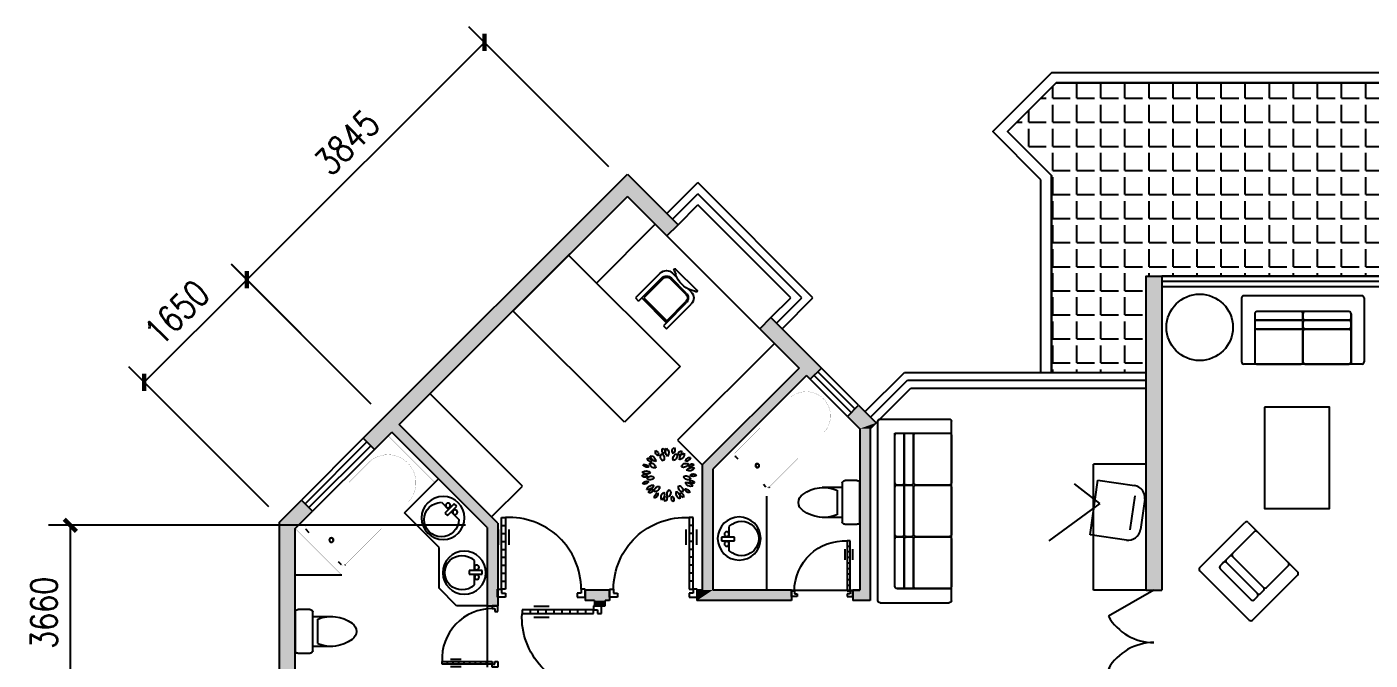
# Model space of a CAD drawing. Header units: millimetres. Extents: x 793 to 38097, y 481 to 18381.
# Drawn here: x 793 to 16139, y 11143 to 18381 of the extents above; entities that cross this region are included whole.
import ezdxf
from ezdxf.enums import TextEntityAlignment as Align

# ---------------------------------------------------------------- set-up
doc = ezdxf.new("R2010")
doc.units = ezdxf.units.MM
for name, color, linetype in [('BL', 7, 'Continuous'), ('DIM', 15, 'Continuous'), ('H', 13, 'Continuous'), ('J', 7, 'Continuous'), ('OA_FURNITURE', 7, 'Continuous'), ('PUB_H', 13, 'Continuous'), ('TOILET', 7, 'Continuous'), ('W', 2, 'Continuous'), ('WALL', 4, 'Continuous'), ('WC', 10, 'Continuous'), ('WINDOW_TEXT', 7, 'Continuous')]:
    doc.layers.add(name, color=color, linetype=linetype)
doc.styles.add('CHINA', font='romant', dxfattribs={"width": 0.8, "height": 150, "bigfont": 'fs64f'})
doc.styles.add('DIM_FONT', font='SIMPLEX.shx', dxfattribs={"width": 0.8})
doc.styles.add('SIMPLEX', font='SIMPLEX.SHX')
doc.styles.get("Standard").update_dxf_attribs({"font": 'arial.ttf'})
doc.dimstyles.new('DIMN', dxfattribs={"dimtxt": 300, "dimasz": 1, "dimexe": 250, "dimexo": 300, "dimgap": 150, "dimtad": 1, "dimdec": 0, "dimdsep": 46, "dimtxsty": 'DIM_FONT', "dimblk": '_DIMX', "dimblk1": 'ARCHTICK', "dimblk2": 'ARCHTICK', "dimcen": 0.1, "dimclrt": 7, "dimadec": 0, "dimazin": 0, "dimtfac": 1, "dimtdec": 0, "dimtix": 1, "dimtmove": 2, "dimatfit": 3, "dimldrblk": '_DIMX', "dimfxl": 1, "dimtolj": 1, "dimtzin": 0, "dimarcsym": 0})

# ---------------------------------------------------------------- blocks, each defined once
blk = doc.blocks.new('_ARCHTICK')
at = {"color": 0, "linetype": 'ByBlock', "const_width": 0.15}
blk.add_lwpolyline([(-0.5, -0.5), (0.5, 0.5)], dxfattribs=at)
blk = doc.blocks.new('_DIMX')
at = {"const_width": 50}
blk.add_lwpolyline([(-70, -70), (70, 70)], dxfattribs=at)
blk = doc.blocks.new('M_E4')
for p, q in [((670, -80), (670, -137)), ((670, -86), (670, -97)), ((670, -663), (670, -614))]:
    blk.add_line(p, q)
at = {"const_width": 1.5}
for points in [[(-750, -750), (-750, 0)], [(-750, 0), (750, 0)], [(750, 0), (750, -750)], [(608, -56), (640, -56)], [(670, -90), (670, -656)], [(750, -750), (-750, -750)], [(670, -663), (670, -655)]]:
    blk.add_lwpolyline(points, dxfattribs=at)
for points in [[(-399, -56, 0.930688), (-388, -693, 0.930688)], [(670, -86, 0.414214), (640, -56, 0.414214)], [(670, -90, 0.041784), (670, -85, 0.412615)], [(640, -693, 0.414214), (670, -663, 0.414214)]]:
    blk.add_lwpolyline(points, format="xyb", dxfattribs=at)
at = {"const_width": 1.5, "flags": 128}
for points in [[(-399, -56), (608, -56)], [(-399, -694), (645, -692)]]:
    blk.add_lwpolyline(points, dxfattribs=at)
for radius in [25, 23]:
    blk.add_circle((550, -381), radius)
blk.add_arc((640, -663), 30, 270, 280.176)
at = {"width": 0.8, "flags": 9}
for tag in ['XSIZE', 'YSIZE']:
    blk.add_attdef(tag, (0, 0), '', height=0.5, dxfattribs=at)
blk = doc.blocks.new('*D74')
at = {"layer": 'DEFPOINTS', "color": 0, "transparency": 16777216}
for p in [(1290, 12684), (6106, 12684), (3769, 10684)]:
    blk.add_point(p, dxfattribs=at)
at = {"layer": 'DIM', "color": 0, "lineweight": -2, "transparency": 16777216}
for p, q in [((5806, 12684), (1040, 12684)), ((1290, 10685), (1290, 12683)), ((3469, 10684), (1040, 10684))]:
    blk.add_line(p, q, dxfattribs=at)
for p, rotation in [((1290, 12684), 90), ((1290, 10684), 270)]:
    blk.add_blockref('_DIMX', p, dxfattribs=dict(at, rotation=rotation))
at = {"layer": 'DIM', "color": 7, "transparency": 16777216, "insert": (990, 11684), "char_height": 300, "attachment_point": 5, "rotation": 90, "style": 'DIM_FONT'}
blk.add_mtext('\\A1;3660', dxfattribs=at)
blk = doc.blocks.new('M_B0OPK')
for p, q in [((-0.5, 0.5), (0.5, 0.5)), ((0.5, 0.167), (-0.5, 0.167)), ((0.5, -0.167), (-0.5, -0.167)), ((-0.5, -0.5), (0.5, -0.5))]:
    blk.add_line(p, q)
blk = doc.blocks.new('M_E24TTP')
at = {"layer": 'TOILET', "color": 7}
for p, q in [((-170, 200), (-170, 430)), ((170, 200), (170, 430)), ((-250, 30), (-250, 170)), ((-220, 200), (220, 200)), ((-140, 260), (140, 260)), ((250, 170), (250, 30)), ((220, 0), (-220, 0))]:
    blk.add_line(p, q, dxfattribs=at)
for centre, radius, start, end in [((227, 413), 398, 143.3619, 202.5495), ((0, 590), 110, 33.4509, 146.5491), ((-227, 413), 398, 337.4505, 36.6381), ((-220, 170), 30, 90, 180), ((220, 170), 30, 0, 90), ((-220, 30), 30, 180, 270), ((220, 30), 30, 270, 0)]:
    blk.add_arc(centre, radius, start, end, dxfattribs=at)
at = {"style": 'DIM_FONT', "width": 0.8, "flags": 9}
for tag in ['XSIZE', 'YSIZE']:
    blk.add_attdef(tag, (0, 0), '', height=0.5, dxfattribs=at)
blk = doc.blocks.new('M_E33IEP')
at = {"linetype": 'Continuous'}
for p, q in [((44, -21), (44, 20)), ((44, 20), (194, 20)), ((135, 135), (135, 20)), ((194, 20), (194, -21)), ((194, -21), (44, -21)), ((135, -21), (135, -144))]:
    blk.add_line(p, q, dxfattribs=at)
for centre, radius in [((248, -5), 246), ((106, 56), 26.7), ((105, -55), 26.7)]:
    blk.add_circle(centre, radius, dxfattribs=at)
blk.add_arc((274, -5), 197, 225.2527, 134.7473, dxfattribs=at)
at = {"style": 'DIM_FONT', "width": 0.8, "flags": 9}
for tag in ['XSIZE', 'YSIZE']:
    blk.add_attdef(tag, (0, 0), '', height=0.5, dxfattribs=at)
at = {"linetype": 'Continuous', "style": 'CHINA', "width": 0.8, "flags": 9}
for tag in ['XSIZE', 'YSIZE']:
    blk.add_attdef(tag, (2, -251), '', height=150, dxfattribs=at)
blk = doc.blocks.new('M_C4')
for p, q in [((100, 250), (350, 250)), ((0, -150), (0, 150)), ((363, 169), (84, 169)), ((450, 150), (450, -150)), ((187, -107), (57, -336)), ((187, -107), (547, -475)), ((450, -150), (0, -150))]:
    blk.add_line(p, q)
for centre, start, end in [((100, 150), 90, 180), ((350, 150), 0, 90)]:
    blk.add_arc(centre, 100, start, end)
at = {"flags": 9}
for tag in ['XSIZE', 'YSIZE']:
    blk.add_attdef(tag, (0, 0), '', height=0.5, dxfattribs=at)
at = {"width": 0.8, "flags": 9}
for tag in ['YSIZE', 'XSIZE', 'XSIZE', 'YSIZE']:
    blk.add_attdef(tag, (225, -150), '', height=0.5, dxfattribs=at)
blk = doc.blocks.new('M_C34BMF')
at = {"layer": 'OA_FURNITURE'}
for p, q in [((-1031, 627), (1015, 627)), ((-896, 8), (-896, 627)), ((881, -19), (881, 627)), ((-1058, -186), (-1058, 600)), ((1042, -186), (1042, 600)), ((-869, -19), (881, -19)), ((-1031, -213), (1015, -213))]:
    blk.add_line(p, q, dxfattribs=at)
for points in [[(-869, 196), (-331, 196, 0.414214), (-304, 223), (-304, 600, 0.414214), (-331, 627), (-869, 627, 0.414214), (-896, 600), (-896, 223, 0.414214)], [(-277, 196), (261, 196, 0.414214), (288, 223), (288, 600, 0.414214), (261, 627), (-277, 627, 0.414214), (-304, 600), (-304, 223, 0.414214)], [(315, 196), (854, 196, 0.414214), (881, 223), (881, 600, 0.414214), (854, 627), (315, 627, 0.414214), (288, 600), (288, 223, 0.414214)], [(-869, 89), (-331, 89, 0.414214), (-304, 115), (-304, 169, 0.414214), (-331, 196), (-869, 196, 0.414214), (-896, 169), (-896, 115, 0.414214)], [(-277, 89), (261, 89, 0.414214), (288, 115), (288, 169, 0.414214), (261, 196), (-277, 196, 0.414214), (-304, 169), (-304, 115, 0.414214)], [(315, 89), (854, 89, 0.414214), (881, 115), (881, 169, 0.414214), (854, 196), (315, 196, 0.414214), (288, 169), (288, 115, 0.414214)], [(-869, -19), (-331, -19, 0.414214), (-304, 8), (-304, 62, 0.414214), (-331, 89), (-869, 89, 0.414214), (-896, 62), (-896, 8, 0.414214)], [(-277, -19), (261, -19, 0.414214), (288, 8), (288, 62, 0.414214), (261, 89), (-277, 89, 0.414214), (-304, 62), (-304, 8, 0.414214)], [(315, -19), (854, -19, 0.414214), (881, 8), (881, 62, 0.414214), (854, 89), (315, 89, 0.414214), (288, 62), (288, 8, 0.414214)]]:
    blk.add_lwpolyline(points, format="xyb", close=True, dxfattribs=at)
for centre, start, end in [((-1031, 600), 90, 180), ((1015, 600), 0, 90), ((-869, 8), 180, 270), ((854, 8), 270, 0), ((-1031, -186), 180, 270), ((1015, -186), 270, 0)]:
    blk.add_arc(centre, 26.9, start, end, dxfattribs=at)
at = {"style": 'DIM_FONT', "width": 0.8, "flags": 9}
for tag in ['XSIZE', 'YSIZE']:
    blk.add_attdef(tag, (0, 0), '', height=0.5, dxfattribs=at)
blk = doc.blocks.new('M_A24LXR')
for p, q in [((-0.455, 0.071), (-0.455, 0.888)), ((-0.455, 0.888), (-0.41, 0.888)), ((-0.455, 0.797), (-0.41, 0.797)), ((-0.41, 0.888), (-0.41, 0.071)), ((-0.494, 0.753), (-0.494, 0.578)), ((-0.455, 0.707), (-0.41, 0.707)), ((-0.455, 0.616), (-0.41, 0.616)), ((-0.371, 0.753), (-0.371, 0.578)), ((-0.455, 0.525), (-0.41, 0.525)), ((-0.455, 0.434), (-0.41, 0.434)), ((-0.455, 0.343), (-0.41, 0.343)), ((-0.455, 0.253), (-0.41, 0.253)), ((-0.455, 0.162), (-0.41, 0.162)), ((-0.501, 0.071), (-0.455, 0.071)), ((-0.501, -0.02), (-0.501, 0.071)), ((-0.41, 0.071), (-0.455, 0.071)), ((-0.455, 0.071), (-0.455, 0.026)), ((-0.455, 0.026), (-0.41, 0.026)), ((-0.41, 0.026), (-0.41, -0.02)), ((0.453, 0.026), (0.407, 0.026)), ((0.407, 0.026), (0.407, -0.02)), ((0.498, 0.071), (0.453, 0.071)), ((0.453, 0.071), (0.453, 0.026)), ((0.498, -0.02), (0.498, 0.071)), ((-0.501, -0.02), (-0.501, -0.02)), ((-0.41, -0.02), (-0.501, -0.02)), ((0.407, -0.02), (0.498, -0.02)), ((0.498, -0.02), (0.498, -0.02))]:
    blk.add_line(p, q)
blk.add_arc((-0.364, 0.072), 0.817, 359.9115, 93.1848)
blk = doc.blocks.new('_DBLK1')
for p, q in [((-0.5, 0), (-0.25, -0.433)), ((0.5, 0), (0.25, -0.433))]:
    blk.add_line(p, q)
for centre, start, end in [((-0.5, 0), 300, 0), ((0.5, 0), 180, 240)]:
    blk.add_arc(centre, 0.5, start, end)
at = {"style": 'SIMPLEX', "flags": 9}
blk.add_attdef('A', text='', height=1, dxfattribs=at).set_placement((0, 1.5), align=Align.MIDDLE)
blk = doc.blocks.new('M_C31NFU')
at = {"layer": 'OA_FURNITURE'}
for p, q in [((392, 780), (-408, 780)), ((-433, 755), (-433, 25)), ((417, 755), (417, 25)), ((242, 600), (-258, 600)), ((267, 575), (267, 0)), ((392, 0), (-408, 0))]:
    blk.add_line(p, q, dxfattribs=at)
for points in [[(242, 600), (-258, 600, 0.414214), (-283, 575), (-283, 525, 0.414214), (-258, 500), (242, 500, 0.414214), (267, 525), (267, 575, 0.414214)], [(242, 500), (-258, 500, 0.414214), (-283, 475), (-283, 425, 0.414214), (-258, 400), (242, 400, 0.414214), (267, 425), (267, 475, 0.414214)], [(242, 400), (-258, 400, 0.414214), (-283, 375), (-283, 25, 0.414214), (-258, 0), (242, 0, 0.414214), (267, 25), (267, 375, 0.414214)]]:
    blk.add_lwpolyline(points, format="xyb", close=True, dxfattribs=at)
for centre, start, end in [((-408, 755), 90, 180), ((392, 755), 0, 90), ((242, 575), 0, 90), ((-408, 25), 180, 270), ((392, 25), 270, 0)]:
    blk.add_arc(centre, 25, start, end, dxfattribs=at)
at = {"style": 'DIM_FONT', "width": 0.8, "flags": 9}
for tag in ['XSIZE', 'YSIZE']:
    blk.add_attdef(tag, (0, 0), '', height=0.5, dxfattribs=at)
blk = doc.blocks.new('*X39')
at = {"color": 0}
for p, q in [((276375, 3850), (276375, 4026)), ((276650, 3850), (276650, 4026)), ((276925, 3850), (276925, 4026)), ((277200, 3850), (277200, 4026)), ((277475, 3850), (277475, 4026)), ((277750, 3850), (277750, 4026)), ((278025, 3850), (278025, 4026)), ((278300, 3850), (278300, 4026)), ((278575, 3850), (278575, 4026)), ((278850, 3850), (278850, 4026)), ((279125, 3850), (279125, 4026)), ((279400, 3850), (279400, 4026)), ((279675, 3850), (279675, 4026)), ((279950, 3850), (279950, 4026)), ((280225, 3850), (280225, 4026)), ((280500, 3850), (280500, 4026)), ((280775, 3850), (280775, 4026)), ((281050, 3850), (281050, 4026)), ((281325, 3850), (281325, 4026)), ((281600, 3850), (281600, 4026)), ((275963, 3850), (276025, 3850)), ((276100, 3850), (276100, 3987)), ((276100, 3850), (276300, 3850)), ((276375, 3850), (276575, 3850)), ((276650, 3850), (276850, 3850)), ((276925, 3850), (277125, 3850)), ((277200, 3850), (277400, 3850)), ((277475, 3850), (277675, 3850)), ((277750, 3850), (277950, 3850)), ((278025, 3850), (278225, 3850)), ((278300, 3850), (278500, 3850)), ((278575, 3850), (278775, 3850)), ((278850, 3850), (279050, 3850)), ((279125, 3850), (279325, 3850)), ((279400, 3850), (279600, 3850)), ((279675, 3850), (279875, 3850)), ((279950, 3850), (280150, 3850)), ((280225, 3850), (280425, 3850)), ((280500, 3850), (280700, 3850)), ((280775, 3850), (280975, 3850)), ((281050, 3850), (281250, 3850)), ((281325, 3850), (281525, 3850)), ((281600, 3850), (281605, 3850)), ((275825, 3575), (275825, 3712)), ((276100, 3575), (276100, 3775)), ((276375, 3575), (276375, 3775)), ((276650, 3575), (276650, 3775)), ((276925, 3575), (276925, 3775)), ((277200, 3575), (277200, 3775)), ((277475, 3575), (277475, 3775)), ((277750, 3575), (277750, 3775)), ((278025, 3575), (278025, 3775)), ((278300, 3575), (278300, 3775)), ((278575, 3575), (278575, 3775)), ((278850, 3575), (278850, 3775)), ((279125, 3575), (279125, 3775)), ((279400, 3575), (279400, 3775)), ((279675, 3575), (279675, 3775)), ((279950, 3575), (279950, 3775)), ((280225, 3575), (280225, 3775)), ((280500, 3575), (280500, 3775)), ((280775, 3575), (280775, 3775)), ((281050, 3575), (281050, 3775)), ((281325, 3575), (281325, 3775)), ((281600, 3575), (281600, 3775)), ((275688, 3575), (275750, 3575)), ((275825, 3575), (276025, 3575)), ((276100, 3575), (276300, 3575)), ((276375, 3575), (276575, 3575)), ((276650, 3575), (276850, 3575)), ((276925, 3575), (277125, 3575)), ((277200, 3575), (277400, 3575)), ((277475, 3575), (277675, 3575)), ((277750, 3575), (277950, 3575)), ((278025, 3575), (278225, 3575)), ((278300, 3575), (278500, 3575)), ((278575, 3575), (278775, 3575)), ((278850, 3575), (279050, 3575)), ((279125, 3575), (279325, 3575)), ((279400, 3575), (279600, 3575)), ((279675, 3575), (279875, 3575)), ((279950, 3575), (280150, 3575)), ((280225, 3575), (280425, 3575)), ((280500, 3575), (280700, 3575)), ((280775, 3575), (280975, 3575)), ((281050, 3575), (281250, 3575)), ((281325, 3575), (281525, 3575)), ((281600, 3575), (281605, 3575)), ((275825, 3300), (275825, 3500)), ((276100, 3300), (276100, 3500)), ((276375, 3300), (276375, 3500)), ((276650, 3300), (276650, 3500)), ((276925, 3300), (276925, 3500)), ((277200, 3300), (277200, 3500)), ((277475, 3300), (277475, 3500)), ((277750, 3300), (277750, 3500)), ((278025, 3300), (278025, 3500)), ((278300, 3300), (278300, 3500)), ((278575, 3300), (278575, 3500)), ((278850, 3300), (278850, 3500)), ((279125, 3300), (279125, 3500)), ((279400, 3300), (279400, 3500)), ((279675, 3300), (279675, 3500)), ((279950, 3300), (279950, 3500)), ((280225, 3300), (280225, 3500)), ((280500, 3300), (280500, 3500)), ((280775, 3300), (280775, 3500)), ((281050, 3300), (281050, 3500)), ((281325, 3300), (281325, 3500)), ((281600, 3300), (281600, 3500)), ((275825, 3300), (276025, 3300)), ((276100, 3300), (276300, 3300)), ((276100, 3025), (276100, 3225)), ((276375, 3300), (276575, 3300)), ((276375, 3025), (276375, 3225)), ((276650, 3300), (276850, 3300)), ((276650, 3025), (276650, 3225)), ((276925, 3300), (277125, 3300)), ((276925, 3025), (276925, 3225)), ((277200, 3300), (277400, 3300)), ((277200, 3025), (277200, 3225)), ((277475, 3300), (277675, 3300)), ((277475, 3025), (277475, 3225)), ((277750, 3300), (277950, 3300)), ((277750, 3025), (277750, 3225)), ((278025, 3300), (278225, 3300)), ((278025, 3025), (278025, 3225)), ((278300, 3300), (278500, 3300)), ((278300, 3025), (278300, 3225)), ((278575, 3300), (278775, 3300)), ((278575, 3025), (278575, 3225)), ((278850, 3300), (279050, 3300)), ((278850, 3025), (278850, 3225)), ((279125, 3300), (279325, 3300)), ((279125, 3025), (279125, 3225)), ((279400, 3300), (279600, 3300)), ((279400, 3025), (279400, 3225)), ((279675, 3300), (279875, 3300)), ((279675, 3025), (279675, 3225)), ((279950, 3300), (280150, 3300)), ((279950, 3025), (279950, 3225)), ((280225, 3300), (280425, 3300)), ((280225, 3025), (280225, 3225)), ((280500, 3300), (280700, 3300)), ((280500, 3025), (280500, 3225)), ((280775, 3300), (280975, 3300)), ((280775, 3025), (280775, 3225)), ((281050, 3300), (281250, 3300)), ((281050, 3025), (281050, 3225)), ((281325, 3300), (281525, 3300)), ((281325, 3025), (281325, 3225)), ((281600, 3300), (281605, 3300)), ((281600, 3025), (281600, 3225)), ((276100, 3025), (276300, 3025)), ((276100, 2750), (276100, 2950)), ((276375, 3025), (276575, 3025)), ((276375, 2750), (276375, 2950)), ((276650, 3025), (276850, 3025)), ((276650, 2750), (276650, 2950)), ((276925, 3025), (277125, 3025)), ((276925, 2750), (276925, 2950)), ((277200, 3025), (277400, 3025)), ((277200, 2750), (277200, 2950)), ((277475, 3025), (277675, 3025)), ((277475, 2750), (277475, 2950)), ((277750, 3025), (277950, 3025)), ((277750, 2750), (277750, 2950)), ((278025, 3025), (278225, 3025)), ((278025, 2750), (278025, 2950)), ((278300, 3025), (278500, 3025)), ((278300, 2750), (278300, 2950)), ((278575, 3025), (278775, 3025)), ((278575, 2750), (278575, 2950)), ((278850, 3025), (279050, 3025)), ((278850, 2750), (278850, 2950)), ((279125, 3025), (279325, 3025)), ((279125, 2750), (279125, 2950)), ((279400, 3025), (279600, 3025)), ((279400, 2750), (279400, 2950)), ((279675, 3025), (279875, 3025)), ((279675, 2750), (279675, 2950)), ((279950, 3025), (280150, 3025)), ((279950, 2750), (279950, 2950)), ((280225, 3025), (280425, 3025)), ((280225, 2750), (280225, 2950)), ((280500, 3025), (280700, 3025)), ((280500, 2750), (280500, 2950)), ((280775, 3025), (280975, 3025)), ((280775, 2750), (280775, 2950)), ((281050, 3025), (281250, 3025)), ((281050, 2750), (281050, 2950)), ((281325, 3025), (281525, 3025)), ((281325, 2750), (281325, 2950)), ((281600, 3025), (281605, 3025)), ((281600, 2750), (281600, 2950)), ((276100, 2750), (276300, 2750)), ((276100, 2475), (276100, 2675)), ((276375, 2750), (276575, 2750)), ((276375, 2475), (276375, 2675)), ((276650, 2750), (276850, 2750)), ((276650, 2475), (276650, 2675)), ((276925, 2750), (277125, 2750)), ((276925, 2475), (276925, 2675)), ((277200, 2750), (277400, 2750)), ((277200, 2475), (277200, 2675)), ((277475, 2750), (277675, 2750)), ((277475, 2475), (277475, 2675)), ((277750, 2750), (277950, 2750)), ((277750, 2475), (277750, 2675)), ((278025, 2750), (278225, 2750)), ((278025, 2475), (278025, 2675)), ((278300, 2750), (278500, 2750)), ((278300, 2475), (278300, 2675)), ((278575, 2750), (278775, 2750)), ((278575, 2475), (278575, 2675)), ((278850, 2750), (279050, 2750)), ((278850, 2475), (278850, 2675)), ((279125, 2750), (279325, 2750)), ((279125, 2475), (279125, 2675)), ((279400, 2750), (279600, 2750)), ((279400, 2475), (279400, 2675)), ((279675, 2750), (279875, 2750)), ((279675, 2475), (279675, 2675)), ((279950, 2750), (280150, 2750)), ((279950, 2475), (279950, 2675)), ((280225, 2750), (280425, 2750)), ((280225, 2475), (280225, 2675)), ((280500, 2750), (280700, 2750)), ((280500, 2475), (280500, 2675)), ((280775, 2750), (280975, 2750)), ((280775, 2475), (280775, 2675)), ((281050, 2750), (281250, 2750)), ((281050, 2475), (281050, 2675)), ((281325, 2750), (281525, 2750)), ((281325, 2475), (281325, 2675)), ((281600, 2750), (281605, 2750)), ((281600, 2475), (281600, 2675)), ((276100, 2475), (276300, 2475)), ((276375, 2475), (276575, 2475)), ((276650, 2475), (276850, 2475)), ((276925, 2475), (277125, 2475)), ((277200, 2475), (277400, 2475)), ((277475, 2475), (277675, 2475)), ((277750, 2475), (277950, 2475)), ((278025, 2475), (278225, 2475)), ((278300, 2475), (278500, 2475)), ((278575, 2475), (278775, 2475)), ((278850, 2475), (279050, 2475)), ((279125, 2475), (279325, 2475)), ((279400, 2475), (279600, 2475)), ((279675, 2475), (279875, 2475)), ((279950, 2475), (280150, 2475)), ((280225, 2475), (280425, 2475)), ((280500, 2475), (280700, 2475)), ((280775, 2475), (280975, 2475)), ((281050, 2475), (281250, 2475)), ((281325, 2475), (281525, 2475)), ((281600, 2475), (281605, 2475)), ((276100, 2200), (276100, 2400)), ((276375, 2200), (276375, 2400)), ((276650, 2200), (276650, 2400)), ((276925, 2200), (276925, 2400)), ((277200, 2200), (277200, 2400)), ((277475, 2200), (277475, 2400)), ((277750, 2200), (277750, 2400)), ((278025, 2200), (278025, 2400)), ((278300, 2200), (278300, 2400)), ((278575, 2200), (278575, 2400)), ((278850, 2200), (278850, 2400)), ((279125, 2200), (279125, 2400)), ((279400, 2200), (279400, 2400)), ((279675, 2200), (279675, 2400)), ((279950, 2200), (279950, 2400)), ((280225, 2200), (280225, 2400)), ((280500, 2200), (280500, 2400)), ((280775, 2200), (280775, 2400)), ((281050, 2200), (281050, 2400)), ((281325, 2200), (281325, 2400)), ((281600, 2200), (281600, 2400)), ((276100, 2200), (276300, 2200)), ((276375, 2200), (276575, 2200)), ((276650, 2200), (276850, 2200)), ((276925, 2200), (277125, 2200)), ((277200, 2200), (277400, 2200)), ((277475, 2200), (277675, 2200)), ((277750, 2200), (277950, 2200)), ((278025, 2200), (278225, 2200)), ((278300, 2200), (278500, 2200)), ((278575, 2200), (278775, 2200)), ((278850, 2200), (279050, 2200)), ((279125, 2200), (279325, 2200)), ((279400, 2200), (279600, 2200)), ((279675, 2200), (279875, 2200)), ((279950, 2200), (280150, 2200)), ((280225, 2200), (280425, 2200)), ((280500, 2200), (280700, 2200)), ((280775, 2200), (280975, 2200)), ((281050, 2200), (281250, 2200)), ((281325, 2200), (281525, 2200)), ((281600, 2200), (281605, 2200)), ((276100, 1925), (276100, 2125)), ((276375, 1925), (276375, 2125)), ((276650, 1925), (276650, 2125)), ((276925, 1925), (276925, 2125)), ((277200, 1925), (277200, 2125)), ((277475, 1925), (277475, 2125)), ((277750, 1925), (277750, 2125)), ((278025, 1925), (278025, 2125)), ((278300, 1925), (278300, 2125)), ((278575, 1925), (278575, 2125)), ((278850, 1925), (278850, 2125)), ((279125, 1925), (279125, 2125)), ((279400, 1925), (279400, 2125)), ((279675, 1925), (279675, 2125)), ((279950, 1925), (279950, 2125)), ((280225, 1925), (280225, 2125)), ((280500, 1925), (280500, 2125)), ((280775, 1925), (280775, 2125)), ((281050, 1925), (281050, 2125)), ((281325, 1925), (281325, 2125)), ((281600, 1925), (281600, 2125)), ((276100, 1925), (276300, 1925)), ((276100, 1650), (276100, 1850)), ((276375, 1925), (276575, 1925)), ((276375, 1650), (276375, 1850)), ((276650, 1925), (276850, 1925)), ((276650, 1650), (276650, 1850)), ((276925, 1925), (277125, 1925)), ((276925, 1650), (276925, 1850)), ((277200, 1925), (277400, 1925)), ((277200, 1816), (277200, 1850)), ((277475, 1925), (277675, 1925)), ((277475, 1816), (277475, 1850)), ((277750, 1925), (277950, 1925)), ((277750, 1816), (277750, 1850)), ((278025, 1925), (278225, 1925)), ((278025, 1816), (278025, 1850)), ((278300, 1925), (278500, 1925)), ((278300, 1816), (278300, 1850)), ((278575, 1925), (278775, 1925)), ((278575, 1816), (278575, 1850)), ((278850, 1925), (279050, 1925)), ((278850, 1816), (278850, 1850)), ((279125, 1925), (279325, 1925)), ((279125, 1816), (279125, 1850)), ((279400, 1925), (279600, 1925)), ((279400, 1816), (279400, 1850)), ((279675, 1925), (279875, 1925)), ((279675, 1816), (279675, 1850)), ((279950, 1925), (280150, 1925)), ((279950, 1816), (279950, 1850)), ((280225, 1925), (280425, 1925)), ((280225, 1816), (280225, 1850)), ((280500, 1925), (280700, 1925)), ((280500, 1816), (280500, 1850)), ((280775, 1925), (280975, 1925)), ((280775, 1816), (280775, 1850)), ((281050, 1925), (281250, 1925)), ((281050, 1816), (281050, 1850)), ((281325, 1925), (281525, 1925)), ((281325, 1816), (281325, 1850)), ((281600, 1925), (281605, 1925)), ((281600, 1816), (281600, 1850)), ((276100, 1650), (276300, 1650)), ((276100, 1375), (276100, 1575)), ((276375, 1650), (276575, 1650)), ((276375, 1375), (276375, 1575)), ((276650, 1650), (276850, 1650)), ((276650, 1375), (276650, 1575)), ((276925, 1650), (277125, 1650)), ((276925, 1375), (276925, 1575)), ((276100, 1375), (276300, 1375)), ((276100, 1100), (276100, 1300)), ((276375, 1375), (276575, 1375)), ((276375, 1100), (276375, 1300)), ((276650, 1375), (276850, 1375)), ((276650, 1100), (276650, 1300)), ((276925, 1375), (277125, 1375)), ((276925, 1100), (276925, 1300)), ((276100, 1100), (276300, 1100)), ((276375, 1100), (276575, 1100)), ((276650, 1100), (276850, 1100)), ((276925, 1100), (277125, 1100)), ((276100, 825), (276100, 1025)), ((276375, 825), (276375, 1025)), ((276650, 825), (276650, 1025)), ((276925, 825), (276925, 1025)), ((276100, 825), (276300, 825)), ((276375, 825), (276575, 825)), ((276650, 825), (276850, 825)), ((276925, 825), (277125, 825)), ((276100, 718), (276100, 750)), ((276375, 718), (276375, 750)), ((276650, 718), (276650, 750)), ((276925, 718), (276925, 750))]:
    blk.add_line(p, q, dxfattribs=at)
blk = doc.blocks.new('80217101531128')
for p, q in [((-2130, 60), (2130, 60)), ((-2130, 0), (2130, 0)), ((-2130, -60), (2130, -60))]:
    blk.add_line(p, q)
at = {"style": 'SIMPLEX', "flags": 9}
blk.add_attdef('A', text='', height=1, dxfattribs=at).set_placement((0, 0), align=Align.MIDDLE)
blk = doc.blocks.new('80216061034108')
for p, q in [((262, 90), (2161, 1989)), ((299, 0), (2225, 1926)), ((336, -90), (2288, 1862)), ((-299, 90), (262, 90)), ((-299, 0), (299, 0)), ((-299, -90), (336, -90))]:
    blk.add_line(p, q)
at = {"style": 'SIMPLEX', "flags": 9}
blk.add_attdef('A', text='', height=1, dxfattribs=at).set_placement((0, 0), align=Align.MIDDLE)
blk = doc.blocks.new('M_C9')
at = {"linetype": 'Continuous'}
for p, q in [((168, 317), (-176, 317)), ((-242, -239), (-242, 159)), ((-174, 294), (-130, 273)), ((-142, 259), (-92, 259)), ((-119, 197), (132, 197)), ((-112, 209), (128, 209)), ((88, 259), (158, 259)), ((166, 294), (122, 273)), ((258, 159), (258, -241)), ((-192, -191), (-192, 129)), ((-179, -174), (-179, 137)), ((192, 137), (192, -174)), ((208, 129), (208, -191)), ((-192, -239), (-242, -239)), ((-192, -191), (-192, -239)), ((208, -191), (-192, -191)), ((192, -174), (-179, -174)), ((258, -241), (207, -241)), ((208, -191), (208, -241))]:
    blk.add_line(p, q, dxfattribs=at)
for centre, radius, start, end in [((-174, 306), 12.2, 98.7908, 276.7415), ((166, 306), 12.2, 263.2585, 81.2092), ((-142, 159), 100, 90, 180), ((-112, 129), 80, 90, 180), ((-119, 137), 60, 90, 180), ((-3, 541), 297, 244.7295, 295.1128), ((128, 129), 80, 0, 90), ((132, 137), 60, 0, 90), ((158, 159), 100, 0, 90)]:
    blk.add_arc(centre, radius, start, end, dxfattribs=at)
at = {"width": 0.8, "flags": 9}
for tag in ['XSIZE', 'YSIZE']:
    blk.add_attdef(tag, (0, 0), '', height=0.5, dxfattribs=at)
blk = doc.blocks.new('_B0MWI')
for p, q in [((-0.62, 3.278), (0.62, 3.278)), ((-0.62, 0.5), (-0.62, 3.278)), ((0.62, 0.5), (0.62, 3.278)), ((-0.56, 2.778), (0.56, 2.778)), ((-0.56, 0.5), (-0.56, 2.778)), ((0.56, 0.5), (0.56, 2.778)), ((-0.5, 2.278), (0.5, 2.278)), ((-0.5, 0.5), (-0.5, 2.278)), ((0.5, 0.5), (0.5, 2.278)), ((-0.5, -0.5), (0.5, -0.5))]:
    blk.add_line(p, q)
blk = doc.blocks.new('M_F22')
for centre, radius, start, end in [((-1680, 1042), 339, 2.86392, 98.57818), ((-1340, 1458), 399, 191.70154, 269.74057), ((-745, 1661), 486, 170.70899, 259.10644), ((-1409, 1198), 573, 358.65709, 71.15834), ((-704, 1829), 307, 163.4613, 255.43295), ((-1018, 1651), 266, 333.31145, 85.5828), ((-242, 1523), 417, 160.50355, 255.32847), ((-684, 1289), 376, 333.2488, 82.58322), ((-63, 1991), 399, 151.70154, 229.74057), ((-591, 1891), 339, 322.86392, 58.57818), ((523, 1764), 486, 130.70899, 219.10644), ((-284, 1836), 573, 318.65709, 31.15834), ((662, 1865), 307, 123.4613, 215.43295), ((819, 1335), 417, 120.50355, 215.32847), ((307, 1931), 266, 293.31145, 45.5828), ((331, 1439), 376, 293.2488, 42.58322), ((1257, 1578), 399, 111.70154, 189.74057), ((788, 1841), 339, 282.86392, 18.57818), ((1560, 1027), 486, 90.70899, 179.10644), ((988, 1601), 573, 278.65709, 351.15834), ((1732, 1016), 307, 83.4613, 175.43295), ((1502, 1294), 266, 253.31145, 5.5828), ((-1969, -307), 339, 42.86392, 138.57818), ((-1861, -14), 573, 38.65709, 111.15834), ((-1651, 768), 486, 210.70899, 299.10644), ((-1853, 584), 266, 13.31145, 125.5828), ((-1727, 923), 307, 203.4613, 295.43295), ((-1364, 522), 376, 13.2488, 122.58322), ((-1177, 985), 417, 200.50355, 295.32847), ((1511, 508), 417, 80.50355, 175.32847), ((1204, 902), 376, 253.2488, 2.58322), ((1881, -204), 486, 50.70899, 139.10644), ((1812, 603), 573, 238.65709, 311.15834), ((2003, 413), 399, 71.70154, 149.74057), ((1813, 916), 339, 242.86392, 338.57818), ((-1976, 230), 399, 231.70154, 309.74057), ((-1807, -769), 266, 53.31145, 165.5828), ((-1928, -429), 307, 243.4613, 335.43295), ((-1429, -1233), 573, 78.65709, 151.15834), ((-1770, -498), 486, 250.70899, 339.10644), ((-1393, -503), 376, 53.2488, 162.58322), ((-1547, -28), 417, 240.50355, 335.32847), ((-756, -1306), 376, 93.2488, 202.58322), ((-1179, -1041), 417, 280.50355, 15.32847), ((1151, -1025), 376, 173.2488, 282.58322), ((816, -1395), 417, 0.50355, 95.32847), ((1510, -570), 417, 40.50355, 135.32847), ((1528, -71), 376, 213.2488, 322.58322), ((1335, -1353), 486, 10.70899, 99.10644), ((1801, -691), 573, 198.65709, 271.15834), ((1825, -959), 399, 31.70154, 109.74057), ((2003, -452), 339, 202.86392, 298.57818), ((2005, -323), 307, 43.4613, 135.43295), ((2009, 38), 266, 213.31145, 325.5828), ((-1323, -1527), 339, 82.86392, 178.57818), ((-1674, -1120), 399, 271.70154, 349.74057), ((-902, -1777), 266, 93.31145, 205.5828), ((-1213, -1593), 307, 283.4613, 15.43295), ((-314, -1889), 573, 118.65709, 191.15834), ((-1048, -1545), 486, 290.70899, 19.10644), ((-44, -2046), 339, 122.86392, 218.57818), ((-574, -1959), 399, 311.70154, 29.74057), ((249, -1512), 376, 133.2488, 242.58322), ((-246, -1581), 417, 320.50355, 55.32847), ((439, -1967), 266, 133.31145, 245.5828), ((83, -2026), 307, 323.4613, 55.43295), ((962, -1675), 573, 158.65709, 231.15834), ((179, -1883), 486, 330.70899, 59.10644), ((1270, -1621), 339, 162.86392, 258.57818), ((808, -1896), 399, 351.70154, 69.74057), ((1589, -1250), 266, 173.31145, 285.5828), ((1354, -1524), 307, 3.4613, 95.43295)]:
    blk.add_arc(centre, radius, start, end)
at = {"width": 0.8, "flags": 9}
for tag in ['XSIZE', 'YSIZE']:
    blk.add_attdef(tag, (0, 0), '', height=0.5, dxfattribs=at)
blk = doc.blocks.new('_WBLK')
for p, q in [((-0.5, 0.5), (0.5, 0.5)), ((0.5, 0.167), (-0.5, 0.167)), ((0.5, -0.167), (-0.5, -0.167)), ((-0.5, -0.5), (0.5, -0.5))]:
    blk.add_line(p, q)
at = {"layer": 'WINDOW_TEXT', "style": 'SIMPLEX', "flags": 9}
blk.add_attdef('A', text='', height=1, dxfattribs=at).set_placement((0, 1.5), align=Align.MIDDLE)
blk = doc.blocks.new('M_C35CAY')
at = {"layer": 'OA_FURNITURE'}
for p, q in [((-675, 1), (675, 1)), ((-550, -574), (-550, 1)), ((550, -574), (550, 1)), ((-700, -754), (-700, -24)), ((700, -754), (700, -24)), ((-525, -599), (525, -599)), ((-675, -779), (675, -779))]:
    blk.add_line(p, q, dxfattribs=at)
for points in [[(-525, -399), (-25, -399, 0.414214), (0, -374), (0, -24, 0.414214), (-25, 1), (-525, 1, 0.414214), (-550, -24), (-550, -374, 0.414214)], [(25, -399), (525, -399, 0.414214), (550, -374), (550, -24, 0.414214), (525, 1), (25, 1, 0.414214), (0, -24), (0, -374, 0.414214)], [(-525, -499), (-25, -499, 0.414214), (0, -474), (0, -424, 0.414214), (-25, -399), (-525, -399, 0.414214), (-550, -424), (-550, -474, 0.414214)], [(25, -499), (525, -499, 0.414214), (550, -474), (550, -424, 0.414214), (525, -399), (25, -399, 0.414214), (0, -424), (0, -474, 0.414214)], [(-525, -599), (-25, -599, 0.414214), (0, -574), (0, -524, 0.414214), (-25, -499), (-525, -499, 0.414214), (-550, -524), (-550, -574, 0.414214)], [(25, -599), (525, -599, 0.414214), (550, -574), (550, -524, 0.414214), (525, -499), (25, -499, 0.414214), (0, -524), (0, -574, 0.414214)]]:
    blk.add_lwpolyline(points, format="xyb", close=True, dxfattribs=at)
for centre, start, end in [((-675, -24), 90, 180), ((675, -24), 360, 90), ((-525, -574), 180, 270), ((525, -574), 270, 360), ((-675, -754), 180, 270), ((675, -754), 270, 360)]:
    blk.add_arc(centre, 25, start, end, dxfattribs=at)
at = {"style": 'DIM_FONT', "width": 0.8, "flags": 9}
for tag in ['XSIZE', 'YSIZE']:
    blk.add_attdef(tag, (0, 0), '', height=0.5, dxfattribs=at)

msp = doc.modelspace()

# ---------------------------------------------------------------- linework, layer by layer
at = {"layer": 'BL'}
for points in [[(12378.5, 16633.4), (11827, 17185), (12502.7, 17860.7), (18018.5, 17860.7)], [(12498.5, 16683.1), (11996.7, 17185), (12552.4, 17740.7), (18018.5, 17740.7)], [(12378.5, 14432.1), (12378.5, 16633.4)], [(12498.5, 14432.1), (12498.5, 16683.1)]]:
    msp.add_lwpolyline(points, dxfattribs=at)
at = {"layer": 'H'}
for p, q in [((6052, 11824.2), (6052, 11064.2)), ((9528.5, 11944.2), (10308.5, 11944.2))]:
    msp.add_line(p, q, dxfattribs=at)
msp.add_lwpolyline([(13578.5, 14432.1), (13578.5, 15530.7), (18018.5, 15530.7), (18018.5, 17740.7), (12552.4, 17740.7), (11996.7, 17185), (12498.5, 16683.1), (12498.5, 14432.1), (13578.5, 14432.1)], dxfattribs=at)
at = {"layer": 'J'}
for p, q in [((9333.2, 14763.7), (8225.7, 13656.2)), ((6454.8, 13133), (5399.9, 14188)), ((8225.7, 13656.2), (8508.5, 13373.4)), ((12978.5, 11944.2), (12978.5, 13383.7)), ((13578.5, 13383.7), (12978.5, 13383.7)), ((6101.3, 12779.5), (6454.8, 13133)), ((13578.5, 11944.2), (12978.5, 11944.2))]:
    msp.add_line(p, q, dxfattribs=at)
msp.add_lwpolyline([(14933.2, 14034.4), (14933.2, 12875.4), (15674.5, 12875.4), (15674.5, 14034.4)], close=True, dxfattribs=at)
msp.add_circle((14191.9, 14946.5), 380, dxfattribs=at)
at = {"layer": 'OA_FURNITURE'}
for p, q in [((7654.4, 16442.5), (6346.2, 15134.3)), ((7654.4, 16442.5), (7972.6, 16124.3)), ((7972.6, 16124.3), (7300.8, 15452.5)), ((6982.6, 15770.7), (8255.4, 14497.9)), ((7619, 13861.5), (6346.2, 15134.3)), ((8255.4, 14497.9), (7619, 13861.5))]:
    msp.add_line(p, q, dxfattribs=at)
at = {"layer": 'PUB_H'}
for points in [[(4763.5, 13551.6), (4636.3, 13678.9), (4961.5, 13749.5), (7654.4, 16697)], [(7654.4, 16697), (7654.4, 16442.5), (4961.5, 13749.5)], [(8104.9, 15992), (7654.4, 16442.5), (8232.2, 16119.3), (7654.4, 16697)], [(13578.5, 15530.7), (13758.5, 15530.7), (13578.5, 11944.2), (13758.5, 11944.2)], [(9292.8, 15058.6), (9700.9, 14396), (9165.5, 14931.3)], [(9743.3, 14353.6), (9700.9, 14396), (9870.6, 14480.8), (9292.8, 15058.6)], [(9700.9, 14396), (8628.5, 13323.7), (9616, 14480.8), (8508.5, 13373.4)], [(10294.8, 14056.6), (10495.8, 13855.6), (10167.6, 13929.3), (10308.5, 13788.3)], [(4961.5, 13749.5), (5046.3, 13834.4), (6052, 12659), (6172, 12708.7)], [(10308.5, 13788.3), (10495.8, 13855.6), (10428.5, 13788.3)], [(10428.5, 11824.2), (10308.5, 11944.2), (10428.5, 13788.3), (10308.5, 13788.3)], [(8508.5, 13373.4), (8628.5, 13323.7), (8508.5, 11944.2), (8628.5, 11944.2)], [(3929.2, 12971.8), (4056.4, 12844.5), (3678.5, 12721.2), (3858.5, 12646.6)], [(3678.5, 12721.2), (3858.5, 12646.6), (3678.5, 4946.8), (3858.5, 10144.2)], [(6172, 12708.7), (6172, 11764.2), (6052, 12659), (6052, 11764.2)], [(7172, 11944.2), (7398.5, 11824.2), (7172, 11824.2)], [(7448.5, 11824.2), (7398.5, 11824.2), (7448.5, 11944.2), (7172, 11944.2)], [(7398.5, 11824.2), (7398.5, 11764.2), (7278.5, 11824.2), (7278.5, 11764.2)], [(8448.5, 11824.2), (8448.5, 11944.2), (8628.5, 11944.2)], [(9528.5, 11824.2), (8448.5, 11824.2), (9528.5, 11944.2), (8628.5, 11944.2)], [(10228.5, 11824.2), (10228.5, 11944.2), (10428.5, 11824.2), (10308.5, 11944.2)]]:
    msp.add_solid(points, dxfattribs=at)
at = {"layer": 'WALL'}
for p, q in [((4636.3, 13678.9), (7654.4, 16697)), ((7654.4, 16697), (8232.2, 16119.3)), ((5046.3, 13834.4), (7654.4, 16442.5)), ((7654.4, 16442.5), (8104.9, 15992)), ((8104.9, 15992), (8232.2, 16119.3)), ((13578.5, 11944.2), (13578.5, 15530.7)), ((13578.5, 15530.7), (13758.5, 15530.7)), ((13758.5, 15530.7), (13758.5, 11944.2)), ((9165.5, 14931.3), (9292.8, 15058.6)), ((9292.8, 15058.6), (9870.6, 14480.8)), ((9165.5, 14931.3), (9616, 14480.8)), ((9616, 14480.8), (8508.5, 13373.4)), ((9743.3, 14353.6), (9870.6, 14480.8)), ((9700.9, 14396), (8628.5, 13323.7)), ((9700.9, 14396), (9743.3, 14353.6)), ((10167.6, 13929.3), (10294.8, 14056.6)), ((10294.8, 14056.6), (10495.8, 13855.6)), ((6172, 12708.7), (5046.3, 13834.4)), ((10167.6, 13929.3), (10308.5, 13788.3)), ((10428.5, 13788.3), (10495.8, 13855.6)), ((4763.5, 13551.6), (4636.3, 13678.9)), ((4763.5, 13551.6), (4961.5, 13749.5)), ((6052, 12659), (4961.5, 13749.5)), ((10308.5, 13788.3), (10308.5, 11944.2)), ((10428.5, 13788.3), (10428.5, 11824.2)), ((8508.5, 13373.4), (8508.5, 11944.2)), ((8628.5, 13323.7), (8628.5, 11944.2)), ((3678.5, 12721.2), (3929.2, 12971.8)), ((4056.4, 12844.5), (3929.2, 12971.8)), ((3858.5, 12646.6), (4056.4, 12844.5)), ((3678.5, 4946.8), (3678.5, 12721.2)), ((3858.5, 10144.2), (3858.5, 12646.6)), ((6052, 12659), (6052, 11764.2)), ((6172, 12708.7), (6172, 11764.2)), ((7448.5, 11944.2), (7172, 11944.2)), ((7172, 11944.2), (7172, 11824.2)), ((7278.5, 11824.2), (7172, 11824.2)), ((7278.5, 11824.2), (7278.5, 11764.2)), ((7398.5, 11764.2), (7398.5, 11824.2)), ((7448.5, 11824.2), (7398.5, 11824.2)), ((7448.5, 11944.2), (7448.5, 11824.2)), ((8508.5, 11944.2), (8448.5, 11944.2)), ((8448.5, 11944.2), (8448.5, 11824.2)), ((9528.5, 11824.2), (8448.5, 11824.2)), ((9528.5, 11944.2), (8628.5, 11944.2)), ((9528.5, 11944.2), (9528.5, 11824.2)), ((10308.5, 11944.2), (10228.5, 11944.2)), ((10228.5, 11944.2), (10228.5, 11824.2)), ((10428.5, 11824.2), (10228.5, 11824.2)), ((13578.5, 11944.2), (13758.5, 11944.2)), ((6052, 11764.2), (6172, 11764.2)), ((7278.5, 11764.2), (7398.5, 11764.2))]:
    msp.add_line(p, q, dxfattribs=at)
at = {"layer": 'WC'}
for p, q in [((5105.9, 12827.3), (5494.8, 13216.2)), ((9241.2, 13017.1), (9241.2, 11944.2)), ((5502, 12431.2), (5105.9, 12827.3)), ((5502, 11964.2), (5502, 12431.2)), ((4391.9, 12113.3), (3858.5, 12113.3)), ((5702, 11764.2), (5502, 11964.2)), ((6052, 11764.2), (5702, 11764.2))]:
    msp.add_line(p, q, dxfattribs=at)

# ---------------------------------------------------------------- block references
at = {"layer": 'H'}
msp.add_blockref('*X39', (-263587, 13714.5), dxfattribs=at)
at = {"layer": 'J'}
for name, p, rotation in [('M_C35CAY', (15370.4, 14528.4), 180), ('M_C31NFU', (15021.7, 12439.8), 135)]:
    msp.add_blockref(name, p, dxfattribs=dict(at, rotation=rotation))
at = {"layer": 'J', "xscale": -1, "rotation": 270}
msp.add_blockref('M_C34BMF', (10727.8, 12856.5), dxfattribs=at)
at = {"layer": 'J', "xscale": -0.14, "yscale": 0.14, "zscale": 0.14}
msp.add_blockref('M_F22', (8130.7, 13266.6), dxfattribs=at)
at = {"layer": 'J', "xscale": 1.4, "yscale": 1.4, "zscale": 1.4, "rotation": 261.7747463473252}
msp.add_blockref('M_C4', (13237.2, 13169.5), dxfattribs=at)
at = {"layer": 'W'}
for name, p, xscale, yscale, zscale, rotation in [('_B0MWI', (8698.8, 15525.3), -1500, 179.999999999942, 1500, 314.9999999999999), ('_WBLK', (10019.1, 14205.1), -600, 179.9999999999273, 600, 315), ('M_B0OPK', (4346.4, 13261.7), -1000, 179.9999999999868, 1000, 45), ('M_A24LXR', (9878.5, 11884.2), 700, -700, 700, 180), ('_DBLK1', (13668.5, 11344.2), 1200, 1200, 1200, 270), ('M_A24LXR', (6158.1, 11414.2), -700, -700, 700, 270), ('M_A24LXR', (7338.5, 11264.2), -1000, 1000, 1000, 90)]:
    msp.add_blockref(name, p, dxfattribs=dict(at, xscale=xscale, yscale=yscale, zscale=zscale, rotation=rotation))
at = {"layer": 'W', "xscale": -1, "rotation": 225}
msp.add_blockref('80216061034108', (10643.6, 14130.7), dxfattribs=at)
at = {"layer": 'W', "rotation": 180}
msp.add_blockref('80217101531128', (15888.5, 15470.7), dxfattribs=at)
at = {"layer": 'W', "yscale": 1000, "zscale": 1000}
for p, xscale in [((6672, 11884.2), 1000), ((7948.5, 11884.2), -1000)]:
    msp.add_blockref('M_A24LXR', p, dxfattribs=dict(at, xscale=xscale))
at = {"layer": 'WC', "xscale": -1}
for name, p, rotation in [('M_C9', (8099.1, 15270.1), 315), ('M_E4', (4391.9, 13173.9), 45), ('M_E33IEP', (5720.1, 12947.1), 45), ('M_E24TTP', (10308.5, 12945.1), 90), ('M_E33IEP', (8682.9, 12528), 180), ('M_E24TTP', (3858.5, 11471.6), 270)]:
    msp.add_blockref(name, p, dxfattribs=dict(at, rotation=rotation))
at = {"layer": 'WC', "xscale": -0.8666666666666666, "yscale": 0.8666666666666666, "zscale": 0.8666666666666666, "rotation": 45}
msp.add_blockref('M_E4', (9241.2, 13936.4), dxfattribs=at)
at = {"layer": 'WC', "xscale": -1}
msp.add_blockref('M_E33IEP', (6038.7, 12147.4), dxfattribs=at)

# ---------------------------------------------------------------- dimensions: what is measured, and where the dimension line sits
at = {"layer": 'DIM'}
msp.add_linear_dim(base=(6020.2, 18203.9), p1=(4940.3, 13855.6), p2=(7654.4, 16569.7), angle=45, text='3845', dimstyle='DIMN', dxfattribs=at).render()
msp.add_aligned_dim(p1=(3768.5, 12683.9), p2=(4940.3, 13855.6), distance=2311.1, text='1650', dimstyle='DIMN', dxfattribs=at).render()
dim = msp.add_linear_dim(base=(1290.2, 12683.9), p1=(3768.5, 10684.2), p2=(6106, 12683.9), angle=270, text='3660', dimstyle='DIMN', dxfattribs=at)
dim.commit()
dim.dimension.update_dxf_attribs({"geometry": '*D74', "text_midpoint": (990.2, 11684)})

doc.saveas('drawing.dxf')
